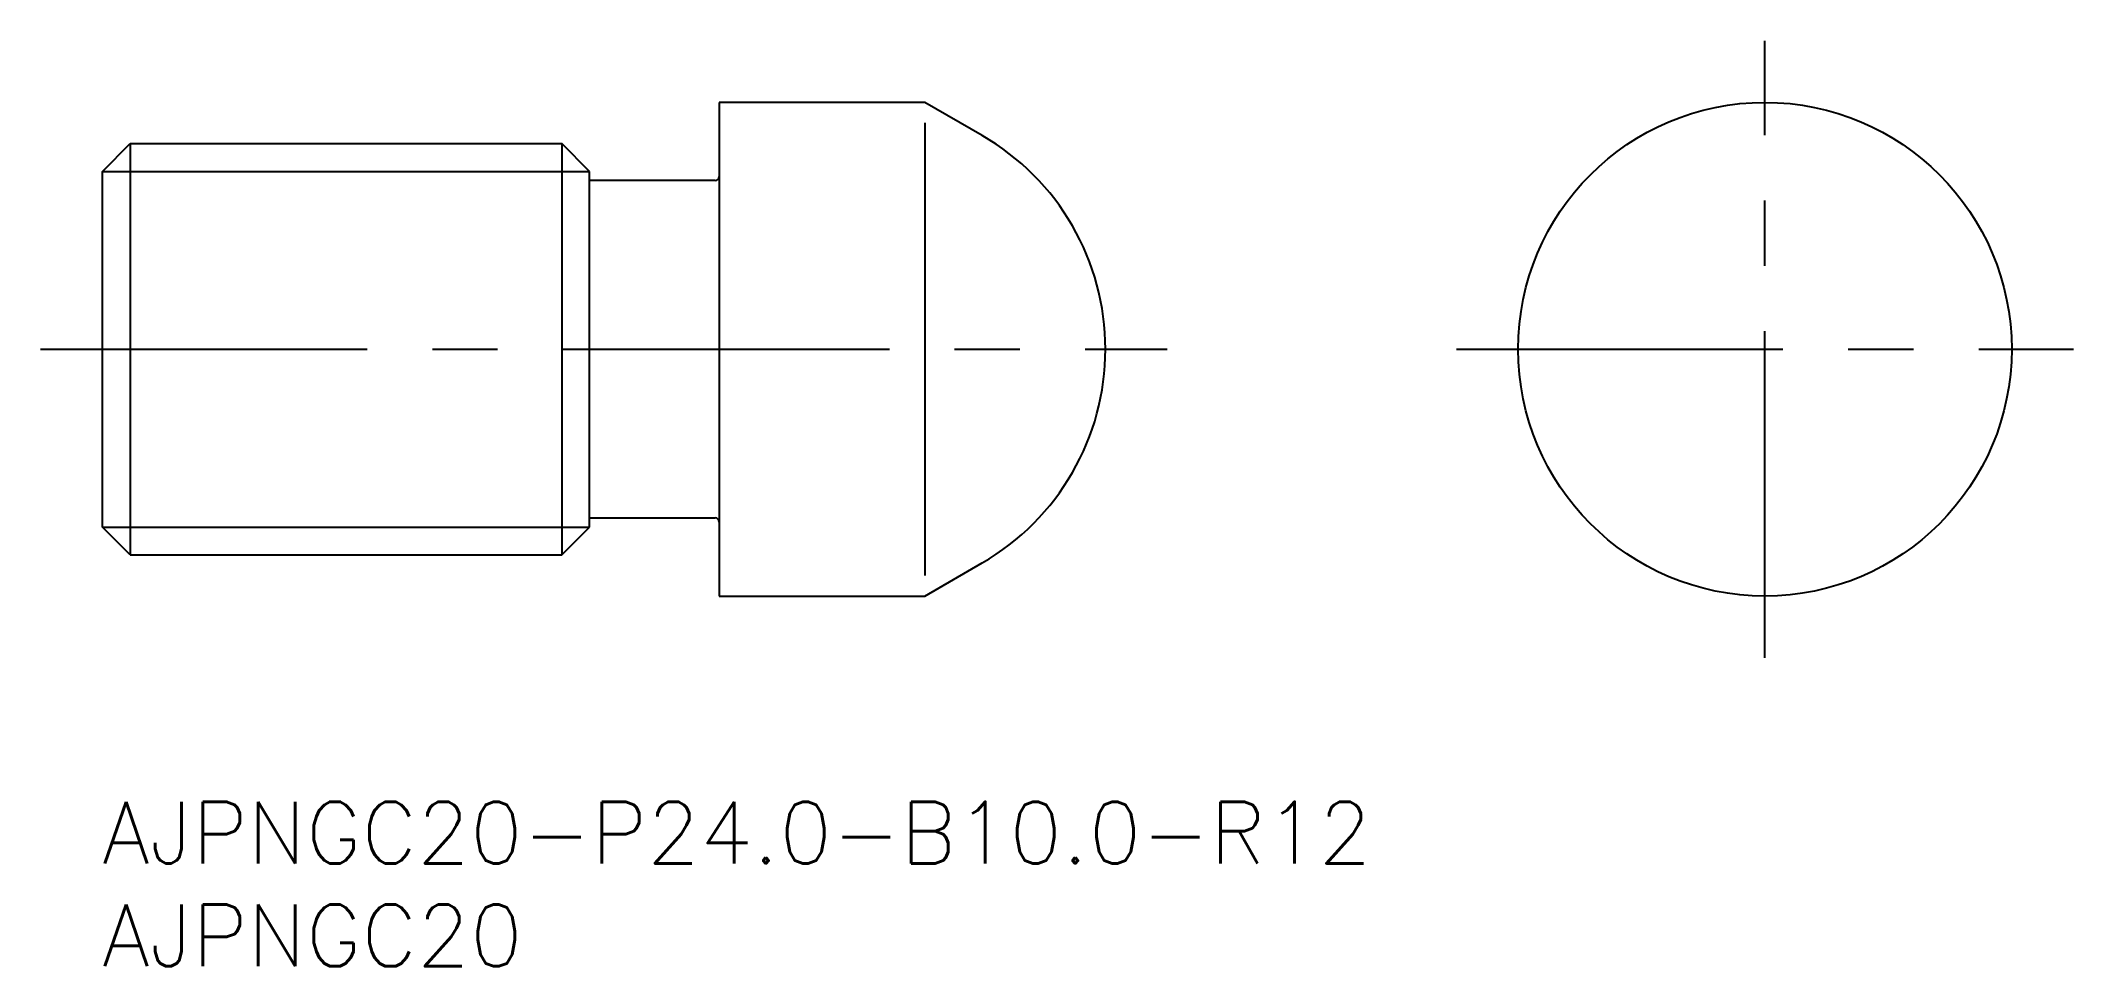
# Model space of a CAD drawing. Extents: x -3 to 95.9, y -8 to 37.
import ezdxf

# ---------------------------------------------------------------- set-up
doc = ezdxf.new("R2010")
doc.units = 0
doc.header["$LTSCALE"] = 0.5
doc.linetypes.add('CENTER', pattern=[50.8, 31.75, -6.35, 6.35, -6.35])
for name, color, linetype in [('MSM_CENTER', 1, 'CENTER'), ('MSM_CONTINUOUS', 7, 'CONTINUOUS'), ('MSM_NARROW', 5, 'CONTINUOUS'), ('MSM_PART_NUMBER', 7, 'CONTINUOUS')]:
    doc.layers.add(name, color=color, linetype=linetype)
doc.styles.get("Standard").update_dxf_attribs({"font": 'txt.shx', "height": 1, "bigfont": 'bigfont.shx'})

# ---------------------------------------------------------------- blocks, each defined once
blk = doc.blocks.new('*U12')
at = {"layer": 'MSM_PART_NUMBER'}
blk.add_text('AJPNGC20-P24.0-B10.0-R12', height=3, dxfattribs=at).set_placement((0, -3))
blk = doc.blocks.new('*U13')
at = {"layer": 'MSM_PART_NUMBER'}
blk.add_text('AJPNGC20', height=3, dxfattribs=at).set_placement((0, -8))

msp = doc.modelspace()

# ---------------------------------------------------------------- linework, layer by layer
at = {"layer": 'MSM_CENTER'}
for p, q in [((80.857, 7), (80.857, 37)), ((-3, 22), (51.785, 22)), ((65.857, 22), (95.857, 22))]:
    msp.add_line(p, q, dxfattribs=at)
at = {"layer": 'MSM_CONTINUOUS'}
for p, q in [((40, 34), (30, 34)), ((30, 34), (30, 10)), ((42.785, 32.392), (40, 34)), ((0, 30.647), (1.353, 32)), ((1.353, 32), (22.347, 32)), ((1.353, 32), (1.353, 12)), ((23.7, 30.647), (22.347, 32)), ((22.347, 32), (22.347, 12)), ((0, 13.353), (0, 30.647)), ((23.7, 13.353), (23.7, 30.647)), ((29.8, 30.2), (23.7, 30.2)), ((1.353, 12), (0, 13.353)), ((22.347, 12), (23.7, 13.353)), ((23.7, 13.8), (29.8, 13.8)), ((1.353, 12), (22.347, 12)), ((40, 10), (42.785, 11.608)), ((30, 10), (40, 10))]:
    msp.add_line(p, q, dxfattribs=at)
msp.add_circle((80.857, 22), 12, dxfattribs=at)
for centre, radius, start, end in [((36.785, 22), 12, 300, 60), ((29.8, 30.4), 0.2, 270, 0), ((29.8, 13.6), 0.2, 0, 90)]:
    msp.add_arc(centre, radius, start, end, dxfattribs=at)
at = {"layer": 'MSM_NARROW'}
for p, q in [((40, 33), (40, 11)), ((0, 30.647), (23.7, 30.647)), ((0, 13.353), (23.7, 13.353))]:
    msp.add_line(p, q, dxfattribs=at)

# ---------------------------------------------------------------- block references
at = {"layer": 'MSM_CONTINUOUS'}
for name in ['*U12', '*U13']:
    msp.add_blockref(name, (0, 0), dxfattribs=at)

doc.saveas('drawing.dxf')
